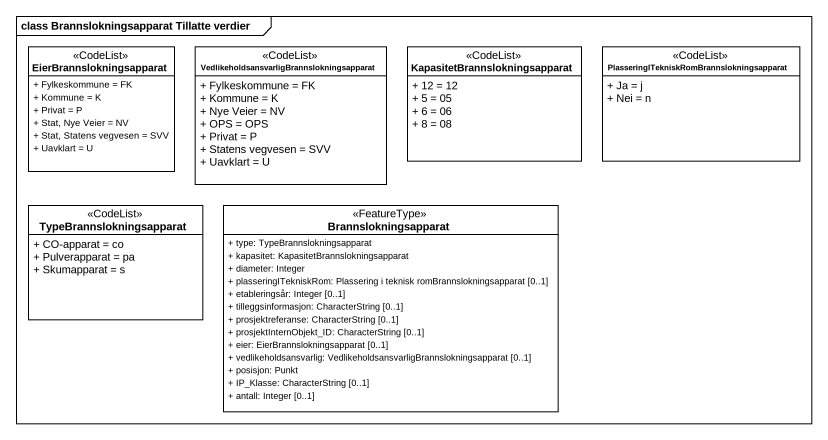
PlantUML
@startuml
mainframe class Brannslokningsapparat Tillatte verdier
hide circle
hide empty members
skinparam classAttributeIconSize 0
class EierBrannslokningsapparat <<CodeList>> {
  + Fylkeskommune = FK
  + Kommune = K
  + Privat = P
  + Stat, Nye Veier = NV
  + Stat, Statens vegvesen = SVV
  + Uavklart = U
}
class "VedlikeholdsansvarligBrannslokningsapparat" as VedlikeholdsansvarligBrannsl <<CodeList>> {
  + Fylkeskommune = FK
  + Kommune = K
  + Nye Veier = NV
  + OPS = OPS
  + Privat = P
  + Statens vegvesen = SVV
  + Uavklart = U
}
class "KapasitetBrannslokningsapparat" as KapasitetBrannslokningsappar <<CodeList>> {
  + 12 = 12
  + 5 = 05
  + 6 = 06
  + 8 = 08
}
class "PlasseringITekniskRomBrannslokningsapparat" as PlasseringITekniskRomBrannsl <<CodeList>> {
  + Ja = j
  + Nei = n
}
class TypeBrannslokningsapparat <<CodeList>> {
  + CO-apparat = co
  + Pulverapparat = pa
  + Skumapparat = s
}
class Brannslokningsapparat <<FeatureType>> {
  + type: TypeBrannslokningsapparat
  + kapasitet: KapasitetBrannslokningsapparat
  + diameter: Integer
  + plasseringITekniskRom: Plassering i teknisk romBrannslokningsapparat [0..1]
  + etableringsår: Integer [0..1]
  + tilleggsinformasjon: CharacterString [0..1]
  + prosjektreferanse: CharacterString [0..1]
  + prosjektInternObjekt_ID: CharacterString [0..1]
  + eier: EierBrannslokningsapparat [0..1]
  + vedlikeholdsansvarlig: VedlikeholdsansvarligBrannslokningsapparat [0..1]
  + posisjon: Punkt
  + IP_Klasse: CharacterString [0..1]
  + antall: Integer [0..1]
}
@enduml
